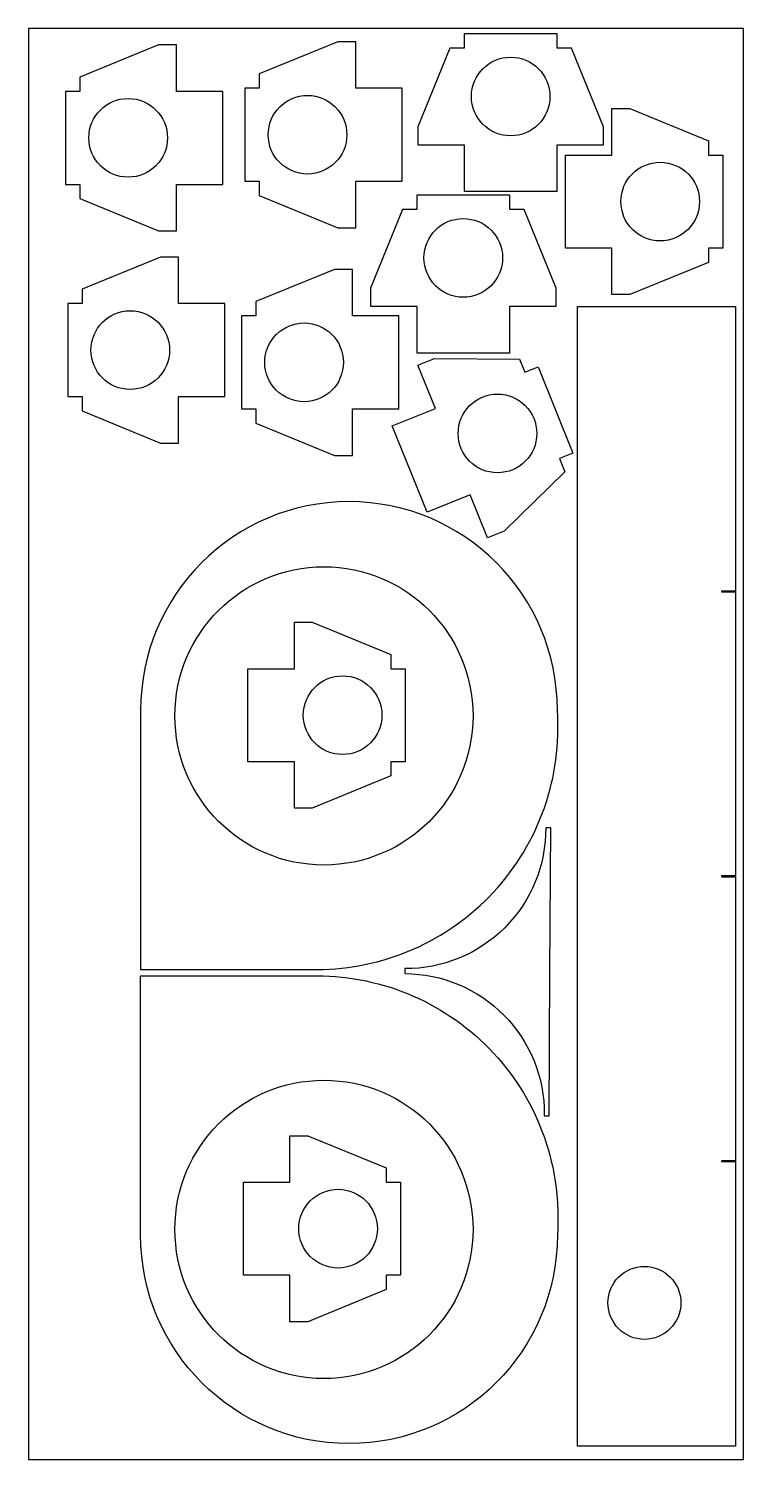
# Model space of a CAD drawing. Header units: inches. Extents: x -1519 to -519, y -598 to 1402.
import ezdxf

# ---------------------------------------------------------------- set-up
doc = ezdxf.new("R2010")
doc.units = ezdxf.units.IN
doc.header["$MEASUREMENT"] = 0

msp = doc.modelspace()

# ---------------------------------------------------------------- linework, layer by layer
for p, q in [((-518.8, 1402.5), (-1518.8, 1402.5)), ((-1518.8, 1402.5), (-1518.8, -597.5)), ((-518.8, -597.5), (-518.8, 1402.5)), ((-1518.8, -597.5), (-518.8, -597.5))]:
    msp.add_line(p, q)
for points in [[(-1061.1, 1124.2), (-1061.1, 1189.2), (-996.1, 1189.2), (-996.1, 1319.2), (-1061.1, 1319.2), (-1061.1, 1384.2), (-1086.1, 1384.2), (-1196.1, 1339.2), (-1196.1, 1319.2), (-1216.1, 1319.2), (-1216.1, 1189.2), (-1196.1, 1189.2), (-1196.1, 1169.2), (-1086.1, 1124.2)], [(-974.4, 1240.1), (-909.4, 1240.1), (-909.4, 1175.1), (-779.4, 1175.1), (-779.4, 1240.1), (-714.4, 1240.1), (-714.4, 1265.1), (-759.4, 1375.1), (-779.4, 1375.1), (-779.4, 1395.1), (-909.4, 1395.1), (-909.4, 1375.1), (-929.4, 1375.1), (-974.4, 1265.1)], [(-1312, 1119.8), (-1312, 1184.8), (-1247, 1184.8), (-1247, 1314.8), (-1312, 1314.8), (-1312, 1379.8), (-1337, 1379.8), (-1447, 1334.8), (-1447, 1314.8), (-1467, 1314.8), (-1467, 1184.8), (-1447, 1184.8), (-1447, 1164.8), (-1337, 1119.8)], [(-702.7, 1030.7), (-702.7, 1095.7), (-767.7, 1095.7), (-767.7, 1225.7), (-702.7, 1225.7), (-702.7, 1290.7), (-677.7, 1290.7), (-567.7, 1245.7), (-567.7, 1225.7), (-547.7, 1225.7), (-547.7, 1095.7), (-567.7, 1095.7), (-567.7, 1075.7), (-677.7, 1030.7)], [(-1040.7, 1014.5), (-975.7, 1014.5), (-975.7, 949.5), (-845.7, 949.5), (-845.7, 1014.5), (-780.7, 1014.5), (-780.7, 1039.5), (-825.7, 1149.5), (-845.7, 1149.5), (-845.7, 1169.5), (-975.7, 1169.5), (-975.7, 1149.5), (-995.7, 1149.5), (-1040.7, 1039.5)], [(-1309.1, 823.1), (-1309.1, 888.1), (-1244.1, 888.1), (-1244.1, 1018.1), (-1309.1, 1018.1), (-1309.1, 1083.1), (-1334.1, 1083.1), (-1444.1, 1038.1), (-1444.1, 1018.1), (-1464.1, 1018.1), (-1464.1, 888.1), (-1444.1, 888.1), (-1444.1, 868.1), (-1334.1, 823.1)], [(-1065.9, 806), (-1065.9, 871), (-1000.9, 871), (-1000.9, 1001), (-1065.9, 1001), (-1065.9, 1066), (-1090.9, 1066), (-1200.9, 1021), (-1200.9, 1001), (-1220.9, 1001), (-1220.9, 871), (-1200.9, 871), (-1200.9, 851), (-1090.9, 806)], [(-549.3, 217.5), (-549.3, 217), (-529.8, 217), (-529.8, -177.5), (-529.8, -178.5), (-529.8, -180.2), (-549.3, -180.2), (-549.3, -180.7), (-549.3, -181.2), (-529.8, -181.2), (-529.8, -577.5), (-529.8, -579), (-531.3, -579), (-749.3, -579), (-750.8, -579), (-750.8, 1014), (-529.8, 1014), (-529.8, 621.5), (-529.8, 620.5), (-529.8, 616.3), (-549.3, 616.3), (-549.3, 615.8), (-549.3, 615.3), (-529.8, 615.3), (-529.8, 222), (-529.8, 221), (-529.8, 218), (-549.3, 218)], [(-876.8, 690.8), (-901.2, 751), (-961.4, 726.7), (-1010, 847.3), (-949.8, 871.6), (-974.1, 931.9), (-950.9, 941.2), (-832, 940.6), (-824.6, 922.1), (-806, 929.6), (-757.4, 809), (-775.9, 801.5), (-768.5, 783), (-853.7, 700.1)], [(-1147, 312.8), (-1147, 377.8), (-1212, 377.8), (-1212, 507.8), (-1147, 507.8), (-1147, 572.8), (-1122, 572.8), (-1012, 527.8), (-1012, 507.8), (-992, 507.8), (-992, 377.8), (-1012, 377.8), (-1012, 357.8), (-1122, 312.8)], [(-1153.4, -405), (-1153.4, -340), (-1218.4, -340), (-1218.4, -210), (-1153.4, -210), (-1153.4, -145), (-1128.4, -145), (-1018.4, -190), (-1018.4, -210), (-998.4, -210), (-998.4, -340), (-1018.4, -340), (-1018.4, -360), (-1128.4, -405)]]:
    msp.add_lwpolyline(points, close=True)
for points in [[(-1362.1, 449.8), (-1362.1, 87.3), (-1115.6, 87.3, 0.435185), (-779.1, 450, 0.999714)], [(-797.4, -117.5), (-795.8, -117.5), (-790.4, -117.5), (-789.4, 84), (-788.4, 285.5), (-795.4, 285.5, -0.418723), (-992.4, 88.5), (-992.4, 85), (-992.4, 81.5, -0.416438), (-797.4, -115.9)], [(-1362.1, -283.9), (-1362.1, 78.5), (-1115.6, 78.5, -0.435185), (-779.1, -284.1, -0.999714)]]:
    msp.add_lwpolyline(points, format="xyb", close=True)
for centre, radius in [((-844.4, 1307.6), 55), ((-1379.5, 1249.8), 55), ((-1128.6, 1254.2), 55), ((-635.2, 1160.7), 55), ((-910.7, 1082), 55), ((-1376.6, 953.1), 55), ((-1133.4, 936), 55), ((-862.9, 836.6), 55), ((-1105.6, 441.8), 208.5), ((-1079.5, 442.8), 55), ((-1105.6, -276), 208.5), ((-1085.9, -275), 55), ((-657.3, -378.7), 51)]:
    msp.add_circle(centre, radius)

doc.saveas('drawing.dxf')
